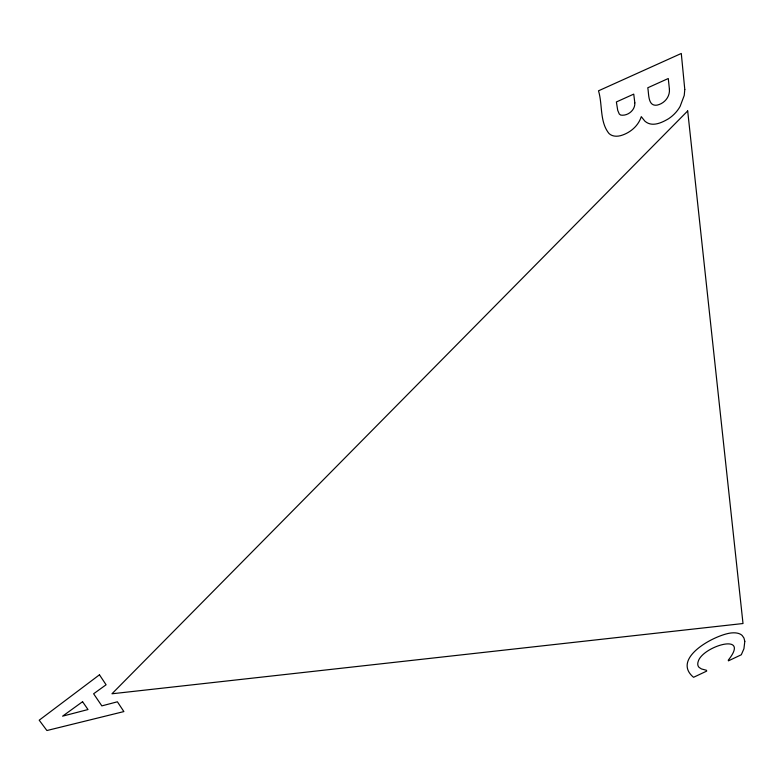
<?xml version="1.0" encoding="UTF-8"?>
<svg xmlns="http://www.w3.org/2000/svg" width="784" height="784" viewBox="0 0 784 784"><rect width="100%" height="100%" fill="white"/><g stroke="black" fill="none" stroke-linecap="round" stroke-linejoin="round"><path stroke-width="1.18" d="M744.8 641.351L743.928 648.75L741.301 654.767L728.414 660.853L728.316 660.108C751.013 631.737 702.895 646.163 698.289 661.226A17.464 8.702 -31.5 0 0 699.093 667.409L701.484 668.948L706.541 670.3L706.658 671.124L693.556 677.307C670.594 658.178 715.488 634.481 731.482 632.933A26.558 13.259 -31.7 0 1 742.174 635.491L743.947 638.009L744.8 641.351M684.785 89.503L684.236 95.432L680.11 106.418A25.078 17.091 -43 0 1 668.527 118.756C661.627 122.823 651.955 127.429 644.879 121.157L641.283 116.64C638.294 126.106 629.895 133.084 620.497 135.691A17.954 12.407 -42 0 1 609.021 133.525C599.515 121.873 602.671 104.507 598.506 90.817L681.286 53.469L684.785 89.503M669.418 89.258C670.026 96.961 664.352 103.586 657.002 105.144C647.692 106.546 649.005 93.757 647.77 87.779L668.272 78.518L669.418 89.258M634.824 102.851C635.314 110.221 627.719 116.238 620.742 115.091L619.291 114.043L617.714 110.328L616.381 101.959L633.737 94.119L634.824 102.851M687.686 110.936L111.965 693.781L743.007 623.525L687.686 110.936M99.46 674.808L39.2 720.192L46.903 730.531L123.882 711.578L117.384 701.798L101.851 705.884L93.619 693.771L106.085 684.785L99.46 674.808M82.565 701.709L62.593 716.164L88.004 709.54L82.565 701.709"/></g></svg>
